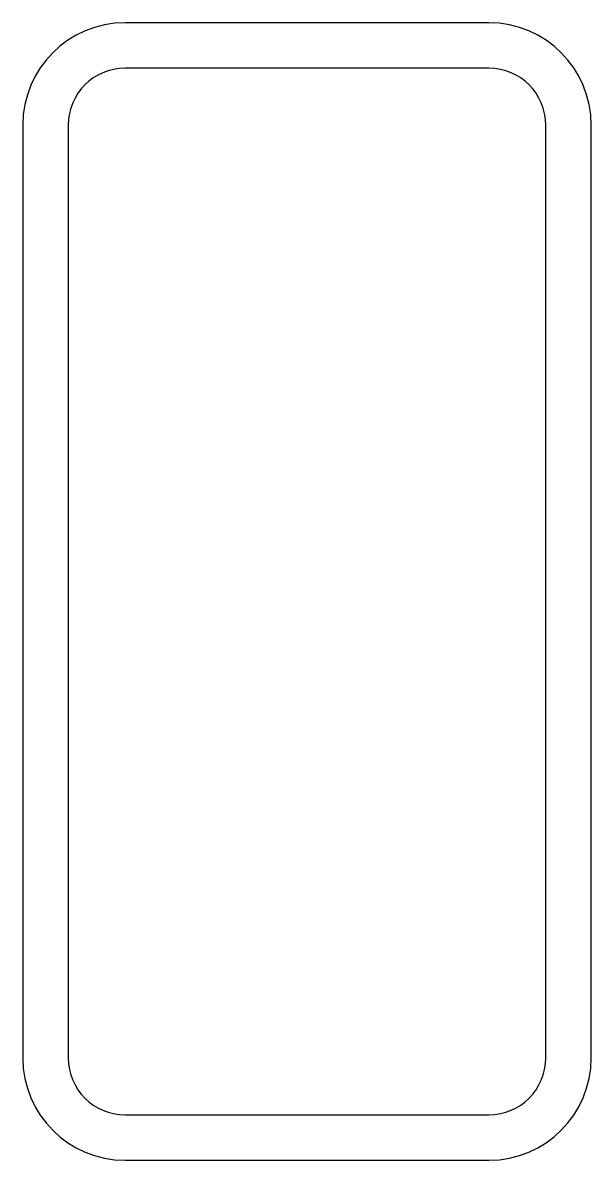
# Model space of a CAD drawing. Header units: metres. Extents: x -25 to 25, y 0 to 100.
import ezdxf

# ---------------------------------------------------------------- set-up
doc = ezdxf.new("R2010")
doc.units = ezdxf.units.M

msp = doc.modelspace()

# ---------------------------------------------------------------- linework, layer by layer
for p, q in [((16, 100), (-16, 100)), ((16, 96), (-16, 96)), ((-25, 91), (-25, 9)), ((-21, 91), (-21, 9)), ((21, 9), (21, 91)), ((25, 9), (25, 91)), ((-16, 4), (16, 4)), ((-16, 0), (16, 0))]:
    msp.add_line(p, q)
for centre, radius, start, end in [((-16, 91), 9, 90, 180), ((16, 91), 9, 0, 90), ((-16, 91), 5, 90, 180), ((16, 91), 5, 0, 90), ((-16, 9), 9, 180, 270), ((-16, 9), 5, 180, 270), ((16, 9), 5, 270, 0), ((16, 9), 9, 270, 0)]:
    msp.add_arc(centre, radius, start, end)

doc.saveas('drawing.dxf')
